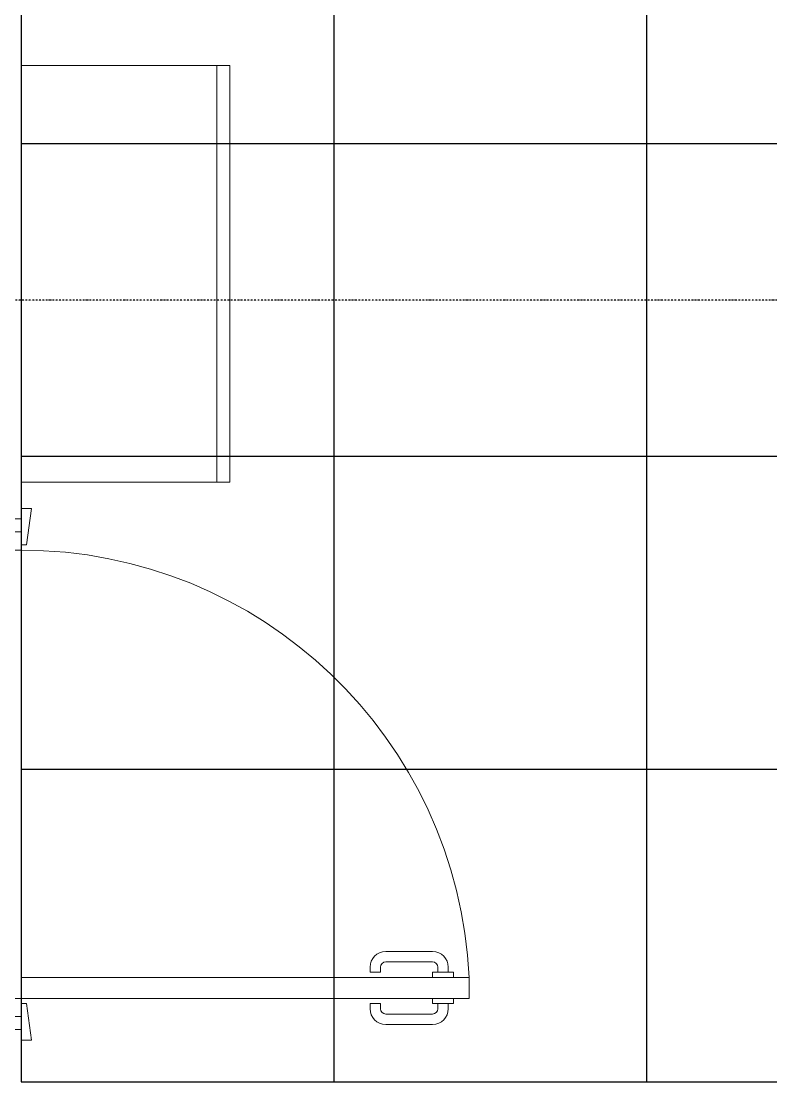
# Model space of a CAD drawing. Extents: x -12260 to 57327, y -29287 to 19916.
# Drawn here: x 35376 to 36814, y 5535 to 7570 of the extents above; entities that cross this region are included whole.
import ezdxf

# ---------------------------------------------------------------- set-up
doc = ezdxf.new("R2010")
doc.units = 0
doc.header["$LTSCALE"] = 0.25
doc.linetypes.add('DASHDOT', pattern=[25.4, 12.7, -6.35, 0, -6.35])
doc.layers.add('01-First Floor$0$FALSE CEILING', color=251, linetype='Continuous')
for name, color, linetype, lineweight in [('01-First Floor$0$LOADING', 253, 'Continuous', 5), ('01-First Floor$0$Walls', 251, 'Continuous', 5), ('01-First Floor$0$Wooden Joinery', 251, 'Continuous', 5), ('E-LITE-CLNG-CNDT', 6, 'DASHDOT', 35), ('F-ALRM-CLNG-CNDT', 51, 'DASHDOT', 25)]:
    doc.layers.add(name, color=color, linetype=linetype, lineweight=lineweight)

# ---------------------------------------------------------------- blocks, each defined once
blk = doc.blocks.new('01-First Floor$0$A$C72370EFE')
at = {"layer": '01-First Floor$0$Wooden Joinery'}
for p, q in [((-0.01, -0.04), (-0.02, -0.04)), ((-0.01, -0.03), (-0.01, -0.07)), ((0, -0.03), (-0.01, -0.03)), ((0.04, -0.03), (0.05, -0.03)), ((0.05, -0.03), (0.05, -0.07)), ((0.05, -0.04), (0.06, -0.04)), ((-0.01, -0.06), (-0.02, -0.06)), ((0.05, -0.06), (0.06, -0.06)), ((-0.05, -0.07), (-0.05, -0.16)), ((-0.03, -0.07), (-0.03, -0.16)), ((0, -0.07), (-0.01, -0.07)), ((0.04, -0.07), (0.05, -0.07)), ((0.07, -0.07), (0.07, -0.16)), ((0.09, -0.07), (0.09, -0.16)), ((-0.01, -0.17), (-0.02, -0.17)), ((-0.01, -0.17), (-0.01, -0.19)), ((0.05, -0.17), (0.06, -0.17)), ((0.05, -0.17), (0.05, -0.19)), ((-0.01, -0.19), (-0.02, -0.19)), ((0.05, -0.19), (0.06, -0.19))]:
    blk.add_line(p, q, dxfattribs=at)
for centre, radius, start, end in [((-0.02, -0.07), 0.03, 90, 180), ((0.06, -0.07), 0.03, 0, 90), ((-0.02, -0.07), 0.01, 90, 180), ((0.06, -0.07), 0.01, 0, 90), ((-0.02, -0.16), 0.03, 180, 270), ((-0.02, -0.16), 0.01, 180, 270), ((0.06, -0.16), 0.01, 270, 0), ((0.06, -0.16), 0.03, 270, 0)]:
    blk.add_arc(centre, radius, start, end, dxfattribs=at)
blk = doc.blocks.new('01-First Floor$0$A$C5DAD61B4')
at = {"layer": '01-First Floor$0$Wooden Joinery'}
for points in [[(80, 959.1), (80, 969.1), (10, 979.1), (10, 959.1)], [(940, 959.1), (940, 969.1), (1010, 979.1), (1010, 959.1)], [(70, 859.1), (70, 849.1), (0, 839.1), (0, 859.1)], [(120, 859.1), (120, 0), (80, 0), (80, 859.1)], [(950, 859.1), (950, 849.1), (1020, 839.1), (1020, 859.1)]]:
    blk.add_lwpolyline(points, close=True, dxfattribs=at)
for points in [[(45, 859.1), (45, 959.1), (20, 959.1), (20, 859.1), (45, 859.1)], [(45, 859.1), (80, 859.1), (80, 899.1), (90, 899.1), (90, 959.1), (45, 959.1), (45, 859.1)], [(975, 859.1), (940, 859.1), (940, 899.1), (930, 899.1), (930, 959.1), (975, 959.1), (975, 859.1)], [(975, 859.1), (975, 959.1), (1000, 959.1), (1000, 859.1), (975, 859.1)]]:
    blk.add_lwpolyline(points, dxfattribs=at)
blk.add_arc((80, 859.1), 860, 272.666, 0, dxfattribs=at)
at = {"layer": '01-First Floor$0$Wooden Joinery', "xscale": 999.9999999998854, "yscale": 999.9999999998854, "zscale": 999.9999999998854, "rotation": 180}
blk.add_blockref('01-First Floor$0$A$C72370EFE', (120, 0), dxfattribs=at)
blk = doc.blocks.new('01-First Floor$0$GF21027-P')
at = {"layer": '01-First Floor$0$LOADING'}
for p, q in [((0.4, 0.4), (-0.4, 0.4)), ((-0.4, 0.4), (-0.4, 0)), ((0.4, 0), (0.4, 0.4)), ((-0.4, 0.025), (0.4, 0.025)), ((-0.4, 0), (0.4, 0))]:
    blk.add_line(p, q, dxfattribs=at)
blk = doc.blocks.new('01-First Floor')
at = {"layer": '01-First Floor$0$FALSE CEILING', "linetype": 'Continuous'}
for p, q in [((35976, 5535), (35976, 8610)), ((36576, 5535), (36576, 8610)), ((35376, 7335), (39376, 7335)), ((35376, 6735), (39376, 6735)), ((35376, 6135), (39376, 6135))]:
    blk.add_line(p, q, dxfattribs=at)
at = {"layer": '01-First Floor$0$FALSE CEILING'}
blk.add_lwpolyline([(39376, 8610), (35376, 8610), (35376, 5535), (39376, 5535)], close=True, dxfattribs=at)
at = {"layer": '01-First Floor$0$Walls'}
for p, q in [((35376, 8610), (35376, 6615)), ((39376, 5535), (35376, 5535))]:
    blk.add_line(p, q, dxfattribs=at)
at = {"layer": '01-First Floor$0$LOADING', "color": 1, "xscale": 1000, "yscale": 1000, "zscale": 1000, "rotation": 90.00000002091163}
blk.add_blockref('01-First Floor$0$GF21027-P', (35776, 7085.1, -0.1), dxfattribs=at)
at = {"layer": '01-First Floor$0$Wooden Joinery', "rotation": 90.00000000000001}
blk.add_blockref('01-First Floor$0$A$C5DAD61B4', (36235.1, 5615), dxfattribs=at)

msp = doc.modelspace()

# ---------------------------------------------------------------- linework, layer by layer
at = {"layer": 'F-ALRM-CLNG-CNDT'}
msp.add_lwpolyline([(37264.6, 7034.3), (34182.8, 7034.3, 0.414214), (34082.8, 6934.3), (34082.8, 6045.4)], format="xyb", dxfattribs=at)

# ---------------------------------------------------------------- block references
at = {"layer": 'E-LITE-CLNG-CNDT'}
msp.add_blockref('01-First Floor', (0, 0), dxfattribs=at)

doc.saveas('drawing.dxf')
